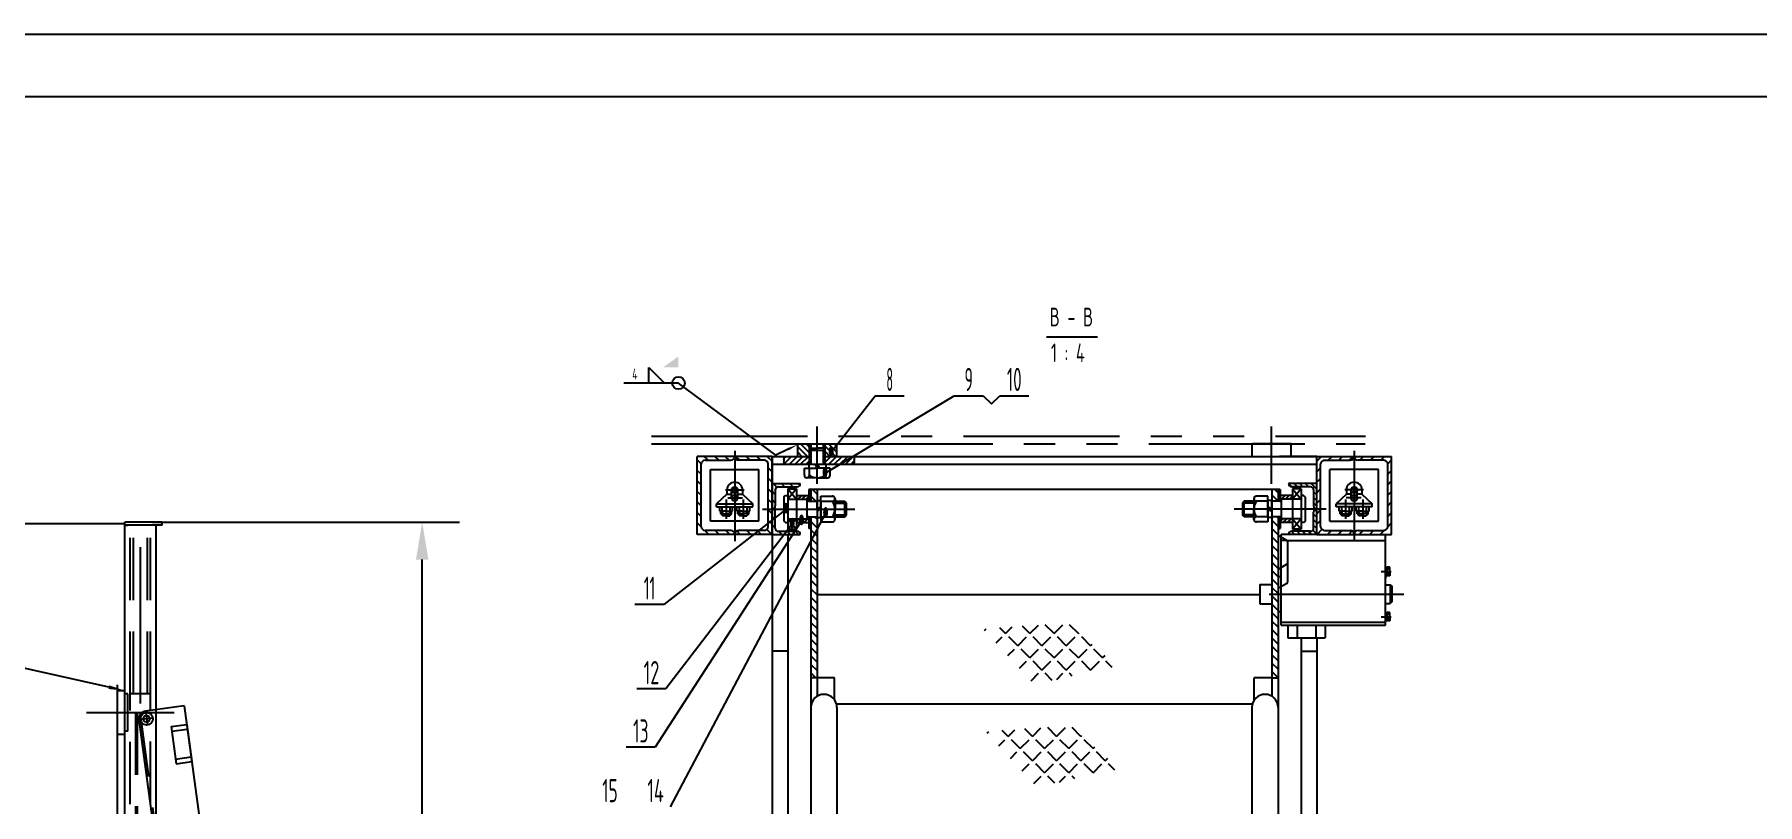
# Model space of a CAD drawing. Extents: x 0 to 16800, y -219 to 11880.
# Drawn here: x 5756 to 11278, y 9413 to 11880 of the extents above; entities that cross this region are included whole.
import ezdxf
from ezdxf.enums import TextEntityAlignment as Align

# ---------------------------------------------------------------- set-up
doc = ezdxf.new("R2010")
doc.units = 0
doc.header["$LTSCALE"] = 400
doc.header["$MEASUREMENT"] = 0
for name, pattern in [('F', [0.75, 0.5, -0.25]), ('G', [2, 1.25, -0.25, 0.25, -0.25]), ('K', [2.5, 1.25, -0.25, 0.25, -0.25, 0.25, -0.25])]:
    doc.linetypes.add(name, pattern=pattern)
doc.layers.get('DEFPOINTS').update_dxf_attribs({"linetype": 'CONTINUOUS'})
for name, color, linetype in [('01', 7, 'CONTINUOUS'), ('02', 1, 'CONTINUOUS'), ('02C', 3, 'CONTINUOUS'), ('04', 2, 'F'), ('05', 4, 'G'), ('07', 6, 'K'), ('08', 1, 'CONTINUOUS'), ('11', 3, 'CONTINUOUS'), ('13', 3, 'CONTINUOUS')]:
    doc.layers.add(name, color=color, linetype=linetype)
doc.styles.get("Standard").update_dxf_attribs({"font": 'isocp.shx', "width": 0.707, "bigfont": 'intecad.shx'})
doc.dimstyles.new('INTE', dxfattribs={"dimscale": 40, "dimtxt": 3.5, "dimasz": 3, "dimexe": 3, "dimexo": 0, "dimgap": 1, "dimtad": 1, "dimdec": 0, "dimdsep": 46, "dimtxsty": 'Standard', "dimcen": 0, "dimclrd": 1, "dimclre": 1, "dimclrt": 3, "dimadec": 0, "dimazin": 0, "dimtfac": 1, "dimtdec": 0, "dimtofl": 0, "dimtmove": 0, "dimatfit": 0, "dimfxl": 0, "dimtzin": 0, "dimarcsym": 0})
pattern_1 = [(135, (-817.125, 3324.606), (-13.470384, -13.470384), [])]
pattern_2 = [(45, (-817.1255, 3324.6057), (-4.490128, 4.490128), [])]
pattern_3 = [(45, (-817.125, 3324.606), (-6.735192, 6.735192), [])]
pattern_4 = [(135, (-817.125, 3324.606), (-8.980256, -8.980256), [])]

# ---------------------------------------------------------------- blocks, each defined once
blk = doc.blocks.new('*U11', base_point=(9020.2, 7241.9))
at = {"layer": '01'}
blk.add_lwpolyline([(8542.2, 7488.7), (8592.2, 7438.7), (8542.2, 7438.7)], close=True, dxfattribs=at)
blk.add_circle((8637.2, 7438.7), 20, dxfattribs=at)
blk.add_solid([(8637.2, 7523.7), (8587.2, 7488.7), (8637.2, 7438.7), (8637.2, 7488.7)], dxfattribs=at)
at = {"layer": '02'}
blk.add_lwpolyline([(8988.7, 7226.6), (8949.7, 7207.6), (8637.2, 7438.7), (8462.2, 7438.7)], dxfattribs=at)
blk.add_lwpolyline([(9020.2, 7241.9, 0, 8, 0), (8988.7, 7226.6, 8, 8, 0)], format="xyseb", dxfattribs=at)
at = {"layer": '13', "width": 0.707}
blk.add_text('4', height=35, dxfattribs=at).set_placement((8489.2, 7450.2))
blk = doc.blocks.new('*U21', base_point=(22662.5, 7466.3))
at = {"layer": '01'}
blk.add_lwpolyline([(21818.5, 7698.3), (21893.5, 7623.3), (21818.5, 7623.3)], close=True, dxfattribs=at)
blk.add_circle((21961, 7623.3), 30, dxfattribs=at)
at = {"layer": '02'}
for points in [[(21645.4, 7676.3), (21698.5, 7623.3), (21645.4, 7570.2)], [(22611.3, 7477.7), (21961, 7623.3), (21698.5, 7623.3)]]:
    blk.add_lwpolyline(points, dxfattribs=at)
blk.add_lwpolyline([(22662.5, 7466.3, 0, 12, 0), (22611.3, 7477.7, 12, 12, 0)], format="xyseb", dxfattribs=at)
at = {"layer": '13', "width": 0.707}
blk.add_text('4', height=52.5, dxfattribs=at).set_placement((21739, 7640.5))
at = {"layer": '13', "width": 1.010989}
blk.add_text('N', height=52.5, dxfattribs=at).set_placement((21586, 7597), (21620.5, 7597), align=Align.FIT)
blk = doc.blocks.new('*D22')
at = {"layer": '08', "color": 1, "lineweight": -2}
for p, q in [((6046, 10312.7), (5497.1, 10312.7)), ((5617.1, 5777.7), (5617.1, 10192.7)), ((6086, 5657.7), (5497.1, 5657.7))]:
    blk.add_line(p, q, dxfattribs=at)
at = {"layer": '08', "color": 1}
for points in [[(5597.1, 10192.7), (5637.1, 10192.7), (5617.1, 10312.7)], [(5597.1, 5777.7), (5637.1, 5777.7), (5617.1, 5657.7)]]:
    blk.add_solid(points, dxfattribs=at)
at = {"layer": 'DEFPOINTS', "color": 0}
for p in [(5617.1, 10312.7), (6046, 10312.7), (6086, 5657.7)]:
    blk.add_point(p, dxfattribs=at)
at = {"layer": '08', "color": 3, "insert": (5507.1, 7985.2), "char_height": 140, "attachment_point": 5, "rotation": 90}
blk.add_mtext('4655', dxfattribs=at)
blk = doc.blocks.new('*D24')
at = {"layer": '08', "color": 1, "lineweight": -2}
for p, q in [((6134.3, 10317.7), (7118.9, 10317.7)), ((6998.9, 7852.7), (6998.9, 10197.7)), ((6134.3, 7732.7), (7118.9, 7732.7))]:
    blk.add_line(p, q, dxfattribs=at)
at = {"layer": '08', "color": 1}
for points in [[(6978.9, 10197.7), (7018.9, 10197.7), (6998.9, 10317.7)], [(6978.9, 7852.7), (7018.9, 7852.7), (6998.9, 7732.7)]]:
    blk.add_solid(points, dxfattribs=at)
at = {"layer": 'DEFPOINTS', "color": 0}
for p in [(6134.3, 10317.7), (6998.9, 10317.7), (6134.3, 7732.7)]:
    blk.add_point(p, dxfattribs=at)
at = {"layer": '08', "color": 3, "insert": (6888.9, 9003.4), "char_height": 140, "attachment_point": 5, "rotation": 90}
blk.add_mtext('2585', dxfattribs=at)
blk = doc.blocks.new('*U42')
at = {"layer": '01'}
blk.add_lwpolyline([(415, 292), (25, 292)], dxfattribs=at)
at = {"layer": '02'}
blk.add_lwpolyline([(420, 297), (0, 297)], dxfattribs=at)

msp = doc.modelspace()

# ---------------------------------------------------------------- hatches: boundary and pattern name
at = {"layer": '02', "linetype": 'Continuous'}
h = msp.add_hatch(dxfattribs=at)
h.set_pattern_fill('ANGLE', color=1, scale=200, angle=45, style=0)
h.set_pattern_definition([(45, (234.557, 2415.74), (-38.89087, 38.89087), [40, -15]), (135, (234.557, 2415.74), (-38.89087, -38.89087), [40, -15])])
h.paths.add_polyline_path([(8796.6, 9975.7), (8960.7, 9798.4), (9227.5, 9856.1), (9068.6, 9994.5)])
h = msp.add_hatch(dxfattribs=at)
h.set_pattern_fill('ANGLE', color=1, scale=200, angle=45, style=0)
h.set_pattern_definition([(45, (242.694, 2086.416), (-38.89087, 38.89087), [40, -15]), (135, (242.694, 2086.416), (-38.89087, -38.89087), [40, -15])])
h.paths.add_polyline_path([(8804.7, 9646.4), (8968.9, 9469.1), (9235.6, 9526.8), (9076.8, 9665.1)])
at = {"layer": '08'}
h = msp.add_hatch(dxfattribs=at)
h.set_pattern_fill('ANSI31', color=256, scale=4, angle=90, style=0)
h.set_pattern_definition(pattern_4)
h.paths.add_polyline_path([(8239.9, 10568.5), (8202.4, 10568.5), (8202.4, 10528.5), (8239.9, 10528.5), (8239.9, 10548.1)])
h.paths.add_polyline_path([(8244.9, 10568.5), (8239.9, 10568.5), (8239.9, 10548.1), (8244.9, 10553.1)])
h.paths.add_polyline_path([(8289.9, 10568.5), (8284.9, 10568.5), (8284.9, 10553.1), (8289.9, 10548.1)])
h.paths.add_polyline_path([(8327.4, 10568.5), (8289.9, 10568.5), (8289.9, 10548.1), (8289.9, 10528.5), (8327.4, 10528.5)])
h = msp.add_hatch(dxfattribs=at)
h.set_pattern_fill('ANSI31', color=256, scale=7.5, angle=90, style=0)
h.set_pattern_definition([(135, (14150.74, 1249.72), (-16.83798, -16.83798), [])])
h.paths.add_polyline_path([(7905.5, 10291, -0.414214), (7893, 10303.5), (7893, 10503.5, -0.414214), (7905.5, 10516), (7988, 10516, 0.414214), (8000.5, 10528.5), (7880.5, 10528.5), (7880.5, 10278.5), (8000.5, 10278.5, 0.414214), (7988, 10291)])
h.paths.add_polyline_path([(8013, 10291, 0.414214), (8000.5, 10278.5), (8120.5, 10278.5), (8120.5, 10528.5), (8000.5, 10528.5, 0.414214), (8013, 10516), (8095.5, 10516, -0.414214), (8108, 10503.5), (8108, 10303.5, -0.414214), (8095.5, 10291)])
h = msp.add_hatch(dxfattribs=at)
h.set_pattern_fill('ANSI31', color=256, scale=4, style=0)
h.set_pattern_definition([(45, (-817.125, 3324.606), (-8.980256, 8.980256), [])])
h.paths.add_polyline_path([(8239.9, 10528.5), (8157.7, 10528.5), (8157.3, 10527.4), (8157.1, 10526.4), (8157, 10525.5), (8157.2, 10524.8), (8157.4, 10524.1), (8157.6, 10523.5), (8157.8, 10523), (8158, 10522.2), (8157.9, 10521.4), (8157.7, 10520.7), (8157.5, 10520.3), (8157.3, 10519.9), (8157.2, 10519.5), (8157.2, 10519.1), (8157.2, 10518.7), (8157.3, 10518.3), (8157.5, 10517.9), (8157.7, 10517.5), (8158, 10516.9), (8158.2, 10516.1), (8158.1, 10515.4), (8157.9, 10514.8), (8157.7, 10514.4), (8157.5, 10514), (8157.3, 10513.6), (8157.2, 10513.2), (8157.2, 10512.8), (8157.2, 10512.4), (8157.3, 10512.1), (8157.5, 10511.7), (8157.7, 10511.2), (8157.9, 10510.6), (8158, 10509.7), (8157.8, 10508.9), (8157.6, 10508.4), (8157.4, 10507.8), (8157.2, 10507.1), (8157, 10506.4), (8157.1, 10505.5), (8157.3, 10504.6), (8157.7, 10503.5), (8239.9, 10503.5)])
h.paths.add_polyline_path([(8383.1, 10514.4), (8383.3, 10514.8), (8383.4, 10515.2), (8383.5, 10515.6), (8383.6, 10516), (8383.5, 10516.4), (8383.4, 10516.7), (8383.3, 10517.1), (8383.1, 10517.5), (8382.8, 10518.2), (8382.6, 10518.9), (8382.6, 10519.6), (8382.9, 10520.3), (8383, 10520.7), (8383.2, 10521.1), (8383.3, 10521.5), (8383.4, 10522), (8383.3, 10522.5), (8383.2, 10523), (8383, 10523.5), (8382.7, 10524.1), (8382.5, 10524.8), (8382.4, 10525.5), (8382.4, 10526.4), (8382.6, 10527.4), (8383.1, 10528.5), (8289.9, 10528.5), (8289.9, 10503.5), (8383.1, 10503.5), (8382.6, 10504.6), (8382.4, 10505.5), (8382.4, 10506.4), (8382.5, 10507.1), (8382.7, 10507.8), (8383, 10508.4), (8383.2, 10508.9), (8383.3, 10509.5), (8383.4, 10509.9), (8383.3, 10510.4), (8383.2, 10510.8), (8383, 10511.2), (8382.9, 10511.7), (8382.6, 10512.3), (8382.6, 10513), (8382.8, 10513.7)])
h = msp.add_hatch(dxfattribs=at)
h.set_pattern_fill('ANSI31', color=256, scale=7.5, angle=90, style=0)
h.set_pattern_definition([(45, (3835.263, 1249.72), (16.83798, -16.83798), [])])
h.paths.add_polyline_path([(9998, 10291, 0.414214), (9985.5, 10278.5), (10105.5, 10278.5), (10105.5, 10528.5), (9985.5, 10528.5, 0.414214), (9998, 10516), (10080.5, 10516, -0.414214), (10093, 10503.5), (10093, 10303.5, -0.414214), (10080.5, 10291)])
h.paths.add_polyline_path([(9890.5, 10291, -0.414214), (9878, 10303.5), (9878, 10503.5, -0.414214), (9890.5, 10516), (9973, 10516, 0.414214), (9985.5, 10528.5), (9865.5, 10528.5), (9865.5, 10278.5), (9985.5, 10278.5, 0.414214), (9973, 10291)])
h = msp.add_hatch(dxfattribs=at)
h.set_pattern_fill('ANSI31', color=256, scale=6, angle=90, style=0)
h.set_pattern_definition(pattern_1)
h.paths.add_polyline_path([(8210.5, 10441), (8120.5, 10441), (8120.5, 10359.7, 0.414214), (8130.5, 10369.7), (8130.5, 10421, -0.414214), (8140.5, 10431), (8200.5, 10431, 0.414214)])
h.paths.add_polyline_path([(8130.5, 10349.7, 0.414214), (8120.5, 10359.7), (8120.5, 10278.5), (8210.5, 10278.5, 0.414214), (8200.5, 10288.5), (8140.5, 10288.5, -0.414214), (8130.5, 10298.5)])
h = msp.add_hatch(dxfattribs=at)
h.set_pattern_fill('ANSI31', color=256, scale=4, angle=90, style=0)
h.set_pattern_definition(pattern_4)
h.paths.add_polyline_path([(9865.5, 10441), (9775.5, 10441, 0.414214), (9785.5, 10431), (9845.5, 10431, -0.414214), (9855.5, 10421), (9855.5, 10369.7, 0.414214), (9865.5, 10359.7)])
h.paths.add_polyline_path([(9865.5, 10359.7, 0.414214), (9855.5, 10349.7), (9855.5, 10298.5, -0.414214), (9845.5, 10288.5), (9785.5, 10288.5, 0.414214), (9775.5, 10278.5), (9865.5, 10278.5)])
h = msp.add_hatch(dxfattribs=at)
h.set_pattern_fill('ANSI31', color=256, scale=2, style=0)
h.set_pattern_definition(pattern_2)
h.paths.add_polyline_path([(8000.5, 10430.7, 0.414214), (7990.5, 10420.7), (8000.5, 10420.7)])
h.paths.add_polyline_path([(8000.5, 10420.7), (8010.5, 10420.7, 0.414214), (8000.5, 10430.7)])
h.paths.add_polyline_path([(8000.5, 10410.7, 0.414214), (8010.5, 10420.7), (8000.5, 10420.7)])
h.paths.add_polyline_path([(8000.5, 10420.7), (7990.5, 10420.7, 0.414214), (8000.5, 10410.7)])
h = msp.add_hatch(dxfattribs=at)
h.set_pattern_fill('ANSI31', color=256, scale=2, style=0)
h.set_pattern_definition(pattern_2)
h.paths.add_polyline_path([(8000.5, 10405.2, 0.414214), (7990.5, 10395.2), (8000.5, 10395.2)])
h.paths.add_polyline_path([(8000.5, 10405.2), (8000.5, 10395.2), (8010.5, 10395.2, 0.414214)])
h.paths.add_polyline_path([(8010.5, 10395.2), (8000.5, 10395.2), (8000.5, 10385.2, 0.414214)])
h.paths.add_polyline_path([(8000.5, 10395.2), (7990.5, 10395.2, 0.414214), (8000.5, 10385.2)])
h = msp.add_hatch(dxfattribs=at)
h.set_pattern_fill('ANSI31', color=256, scale=3, style=0)
h.set_pattern_definition(pattern_3)
h.paths.add_polyline_path([(8238, 10391), (8238, 10403.5), (8198, 10403.5), (8198, 10391)])
h.paths.add_polyline_path([(8238, 10316), (8238, 10328.5), (8198, 10328.5), (8198, 10316)])
h = msp.add_hatch(dxfattribs=at)
h.set_pattern_fill('ANSI31', color=256, scale=6, angle=90, style=0)
h.set_pattern_definition(pattern_1)
h.paths.add_polyline_path([(8264.3, 10422.2), (8244.3, 10422.2), (8244.3, 10384.7), (8264.3, 10384.7), (8264.3, 10386.7)])
h = msp.add_hatch(dxfattribs=at)
h.set_pattern_fill('ANSI31', color=256, scale=6, angle=90, style=0)
h.set_pattern_definition(pattern_1)
h.paths.add_polyline_path([(9721.8, 10384.7), (9741.8, 10384.7), (9741.8, 10422.2), (9721.8, 10422.2)])
h.paths.add_polyline_path([(9741.8, 10334.7), (9721.8, 10334.7), (9721.8, 10332.7), (9721.8, 10087.2), (9741.8, 10087.2)])
h = msp.add_hatch(dxfattribs=at)
h.set_pattern_fill('ANSI31', color=256, scale=3, style=0)
h.set_pattern_definition(pattern_3)
h.paths.add_polyline_path([(9748, 10403.5), (9748, 10391), (9788, 10391), (9788, 10403.5)])
h.paths.add_polyline_path([(9788, 10316), (9788, 10328.5), (9748, 10328.5), (9748, 10316)])
h = msp.add_hatch(dxfattribs=at)
h.set_pattern_fill('ANSI31', color=256, scale=2, style=0)
h.set_pattern_definition(pattern_2)
h.paths.add_polyline_path([(9985.5, 10430.7, 0.414214), (9975.5, 10420.7), (9985.5, 10420.7)])
h.paths.add_polyline_path([(9985.5, 10430.7), (9985.5, 10420.7), (9995.5, 10420.7, 0.414214)])
h.paths.add_polyline_path([(9995.5, 10420.7), (9985.5, 10420.7), (9985.5, 10410.7, 0.414214)])
h.paths.add_polyline_path([(9985.5, 10420.7), (9975.5, 10420.7, 0.414214), (9985.5, 10410.7)])
h.paths.add_polyline_path([(9985.5, 10405.2, 0.414214), (9975.5, 10395.2), (9985.5, 10395.2)])
h.paths.add_polyline_path([(9985.5, 10405.2), (9985.5, 10395.2), (9995.5, 10395.2, 0.414214)])
h.paths.add_polyline_path([(9995.5, 10395.2), (9985.5, 10395.2), (9985.5, 10385.2, 0.414214)])
h.paths.add_polyline_path([(9985.5, 10395.2), (9975.5, 10395.2, 0.414214), (9985.5, 10385.2)])
h = msp.add_hatch(dxfattribs=at)
h.set_pattern_fill('ANSI31', color=256, scale=6, angle=90, style=0)
h.set_pattern_definition(pattern_1)
h.paths.add_polyline_path([(8244.3, 9818.7), (8264.3, 9818.7), (8264.3, 10334.7), (8244.3, 10334.7)])
h = msp.add_hatch(dxfattribs=at)
h.set_pattern_fill('ANSI31', color=256, scale=6, angle=90, style=0)
h.set_pattern_definition(pattern_1)
h.paths.add_polyline_path([(9741.8, 10087.2), (9721.8, 10087.2), (9721.8, 9818.7), (9741.8, 9818.7)])

# ---------------------------------------------------------------- linework, layer by layer
at = {"layer": '01'}
for p, q in [((8999.2, 10911.7), (9162.9, 10911.7)), ((8202.4, 10568.5), (8327.4, 10568.5)), ((8202.4, 10528.5), (8202.4, 10568.5)), ((8246.1, 10554.4), (8239.9, 10548.1)), ((8239.9, 10548.1), (8289.9, 10548.1)), ((8239.9, 10503.5), (8239.9, 10548.1)), ((8244.9, 10553.1), (8244.9, 10568.5)), ((8246.1, 10554.4), (8264.9, 10554.4)), ((8283.6, 10554.4), (8264.9, 10554.4)), ((8283.6, 10554.4), (8289.9, 10548.1)), ((8284.9, 10553.1), (8284.9, 10568.5)), ((8289.9, 10503.5), (8289.9, 10548.1)), ((8327.4, 10528.5), (8327.4, 10568.5)), ((9783.6, 10568.5), (9658.6, 10568.5)), ((9658.6, 10528.5), (9658.6, 10568.5)), ((9783.6, 10528.5), (9783.6, 10568.5)), ((8120.5, 10528.5), (7880.5, 10528.5)), ((7880.5, 10278.5), (7880.5, 10528.5)), ((7893, 10303.5), (7893, 10503.5)), ((7905.5, 10516), (7988, 10516)), ((8000.5, 10528.5), (8000.5, 10528.5)), ((8000.5, 10528.5), (8000.5, 10528.5)), ((8095.5, 10516), (8013, 10516)), ((8108, 10303.5), (8108, 10503.5)), ((8120.5, 10278.5), (8120.5, 10528.5)), ((8120.5, 10528.5), (8239.9, 10528.5)), ((8120.5, 10527), (8120.5, 7428.1)), ((8120.5, 10503.5), (9865.5, 10503.5)), ((8237.9, 10503.5), (8237.9, 10491)), ((8264.9, 10491), (8257.7, 10503.5)), ((8264.9, 10503.5), (8272.1, 10491)), ((8289.9, 10528.5), (9865.5, 10528.5)), ((8291.9, 10503.5), (8291.9, 10491)), ((9865.5, 10528.5), (9746.1, 10528.5)), ((9865.5, 10278.5), (9865.5, 10528.5)), ((9865.5, 10528.5), (10105.5, 10528.5)), ((9878, 10303.5), (9878, 10503.5)), ((9890.5, 10516), (9973, 10516)), ((9985.5, 10528.5), (9985.5, 10528.5)), ((9985.5, 10528.5), (9985.5, 10528.5)), ((10080.5, 10516), (9998, 10516)), ((10093, 10303.5), (10093, 10503.5)), ((10105.5, 10278.5), (10105.5, 10528.5)), ((7923, 10321), (7923, 10486)), ((7923, 10486), (8078, 10486)), ((8078, 10321), (8078, 10486)), ((8120.5, 10441), (8210.5, 10441)), ((8210.5, 10441), (8210.5, 10441)), ((8210.5, 10441), (8210.5, 10441)), ((8223.7, 10467.7), (8223.7, 10491)), ((8223.7, 10491), (8264.9, 10491)), ((8264.9, 10459.7), (8231.8, 10459.7)), ((8239.9, 10467.7), (8239.9, 10491)), ((8306.1, 10491), (8264.9, 10491)), ((8264.9, 10459.7), (8298, 10459.7)), ((8289.9, 10467.7), (8289.9, 10491)), ((8306.1, 10467.7), (8306.1, 10491)), ((9775.5, 10441), (9775.5, 10441)), ((9775.5, 10441), (9775.5, 10441)), ((9865.5, 10441), (9775.5, 10441)), ((10063, 10486), (9908, 10486)), ((9908, 10321), (9908, 10486)), ((10063, 10321), (10063, 10486)), ((7975.5, 10407.5), (7942.4, 10376.3)), ((7975.5, 10420.7), (7975.5, 10407.5)), ((7975.5, 10407.5), (7990.5, 10407.5)), ((7990.5, 10396.3), (7990.5, 10420.7)), ((8010.5, 10396.3), (8010.5, 10420.7)), ((8010.5, 10407.5), (8025.5, 10407.5)), ((8025.5, 10420.7), (8025.5, 10407.5)), ((8025.5, 10407.5), (8058.6, 10376.3)), ((8130.5, 10421), (8130.5, 10369.7)), ((8140.5, 10431), (8200.5, 10431)), ((8158, 10398.5), (8163, 10403.5)), ((8158, 10398.5), (8158, 10321)), ((8163, 10403.5), (8170.5, 10403.5)), ((8170.5, 10424.7), (8198, 10424.7)), ((8170.5, 10424.7), (8170.5, 10326)), ((8170.5, 10391), (8238, 10391)), ((8198, 10424.7), (8198, 10294.7)), ((8198, 10403.5), (8238, 10403.5)), ((8233, 10391), (8233, 10391)), ((8233, 10328.5), (8233, 10391)), ((9748, 10422.2), (8238, 10422.2)), ((8238, 10422.2), (8238, 10384.8)), ((8239.3, 10384.7), (8264.3, 10384.7)), ((8239.3, 10384.7), (8239.3, 10384.7)), ((8244.3, 10422.2), (8244.3, 10384.7)), ((8244.3, 10422.2), (8244.3, 10384.7)), ((8264.3, 10422.2), (8264.3, 9759.7)), ((8264.3, 10386.7), (8276.8, 10386.7)), ((8264.3, 10359.7), (8264.3, 10386.7)), ((8276.8, 10400.9), (8314.7, 10400.9)), ((8276.8, 10359.7), (8276.8, 10400.9)), ((8276.8, 10386.7), (8276.8, 10359.7)), ((8276.8, 10384.7), (8314.7, 10384.7)), ((8321.8, 10392.8), (8321.8, 10359.7)), ((8321.8, 10384.7), (8353, 10384.7)), ((8353, 10384.7), (8358, 10379.7)), ((8353, 10334.7), (8353, 10384.7)), ((9633, 10384.7), (9628, 10379.7)), ((9664.3, 10384.7), (9633, 10384.7)), ((9633, 10334.7), (9633, 10384.7)), ((9664.3, 10392.8), (9664.3, 10359.7)), ((9709.3, 10400.9), (9671.3, 10400.9)), ((9709.3, 10384.7), (9671.3, 10384.7)), ((9709.3, 10359.7), (9709.3, 10400.9)), ((9721.8, 10386.7), (9709.3, 10386.7)), ((9709.3, 10386.7), (9709.3, 10359.7)), ((9721.8, 10422.2), (9721.8, 9759.7)), ((9721.8, 10359.7), (9721.8, 10386.7)), ((9746.8, 10384.7), (9721.8, 10384.7)), ((9741.8, 10422.2), (9741.8, 10384.7)), ((9741.8, 10422.2), (9741.8, 10384.7)), ((9741.8, 10422.2), (9741.8, 10384.7)), ((9746.8, 10384.7), (9746.8, 10384.7)), ((9748, 10422.2), (9748, 10384.8)), ((9788, 10403.5), (9748, 10403.5)), ((9815.5, 10391), (9748, 10391)), ((9753, 10391), (9753, 10391)), ((9753, 10328.5), (9753, 10391)), ((9845.5, 10431), (9785.5, 10431)), ((9788, 10424.7), (9788, 10294.7)), ((9815.5, 10424.7), (9788, 10424.7)), ((9815.5, 10424.7), (9815.5, 10326)), ((9823, 10403.5), (9815.5, 10403.5)), ((9828, 10398.5), (9823, 10403.5)), ((9828, 10398.5), (9828, 10321)), ((9855.5, 10421), (9855.5, 10369.7)), ((9960.5, 10407.5), (9927.4, 10376.3)), ((9960.5, 10420.7), (9960.5, 10407.5)), ((9975.5, 10407.5), (9960.5, 10407.5)), ((9975.5, 10396.3), (9975.5, 10420.7)), ((9995.5, 10396.3), (9995.5, 10420.7)), ((10010.5, 10407.5), (9995.5, 10407.5)), ((10010.5, 10420.7), (10010.5, 10407.5)), ((10010.5, 10407.5), (10043.6, 10376.3)), ((7942.4, 10376.3), (8058.6, 10376.3)), ((7942.4, 10366.3), (7942.4, 10376.3)), ((7942.4, 10366.3), (8058.6, 10366.3)), ((7952.4, 10352.9), (7952.4, 10366.3)), ((7973, 10352.9), (7952.4, 10352.9)), ((7955.5, 10344.1), (7955.5, 10352.9)), ((7955.5, 10344.1), (7961.8, 10337.9)), ((7955.5, 10344.1), (7990.5, 10344.1)), ((7960.5, 10352.9), (7960.5, 10366.3)), ((7973, 10337.9), (7961.8, 10337.9)), ((7973, 10352.9), (7993.6, 10352.9)), ((7973, 10337.9), (7984.3, 10337.9)), ((7990.5, 10344.1), (7984.3, 10337.9)), ((7985.5, 10352.9), (7985.5, 10366.3)), ((7990.5, 10344.1), (7990.5, 10352.9)), ((7993.6, 10352.9), (7993.6, 10366.3)), ((8007.4, 10352.9), (8007.4, 10366.3)), ((8028, 10352.9), (8007.4, 10352.9)), ((8010.5, 10344.1), (8010.5, 10352.9)), ((8045.5, 10344.1), (8010.5, 10344.1)), ((8010.5, 10344.1), (8016.8, 10337.9)), ((8015.5, 10352.9), (8015.5, 10366.3)), ((8028, 10337.9), (8016.8, 10337.9)), ((8028, 10352.9), (8048.6, 10352.9)), ((8028, 10337.9), (8039.3, 10337.9)), ((8045.5, 10344.1), (8039.3, 10337.9)), ((8040.5, 10352.9), (8040.5, 10366.3)), ((8045.5, 10344.1), (8045.5, 10352.9)), ((8048.6, 10352.9), (8048.6, 10366.3)), ((8058.6, 10366.3), (8058.6, 10376.3)), ((8120.5, 10378.5), (8120.5, 10378.5)), ((8120.5, 10368.5), (8120.5, 10368.5)), ((8120.5, 10359.7), (8120.5, 10359.7)), ((8120.5, 10359.7), (8120.5, 10359.7)), ((8130.5, 10298.5), (8130.5, 10349.7)), ((8170.5, 10328.5), (8238, 10328.5)), ((8170.5, 10326), (8170.5, 10294.7)), ((8233, 10328.5), (8233, 10328.5)), ((8238, 10334.6), (8238, 10297.2)), ((8239.3, 10334.7), (8264.3, 10334.7)), ((8239.3, 10334.7), (8239.3, 10334.7)), ((8244.3, 10334.7), (8244.3, 7817.4)), ((8264.3, 10359.7), (8276.8, 10366.9)), ((8276.8, 10359.7), (8264.3, 10352.5)), ((8264.3, 10359.7), (8264.3, 10332.7)), ((8264.3, 10332.7), (8276.8, 10332.7)), ((8276.8, 10359.7), (8276.8, 10318.5)), ((8276.8, 10332.7), (8276.8, 10359.7)), ((8276.8, 10334.7), (8314.7, 10334.7)), ((8321.8, 10326.6), (8321.8, 10359.7)), ((8321.8, 10334.7), (8353, 10334.7)), ((8353, 10334.7), (8358, 10339.7)), ((8358, 10379.7), (8358, 10339.7)), ((9628, 10379.7), (9628, 10339.7)), ((9633, 10334.7), (9628, 10339.7)), ((9664.3, 10334.7), (9633, 10334.7)), ((9664.3, 10326.6), (9664.3, 10359.7)), ((9709.3, 10334.7), (9671.3, 10334.7)), ((9721.8, 10359.7), (9709.3, 10366.9)), ((9709.3, 10359.7), (9709.3, 10318.5)), ((9709.3, 10332.7), (9709.3, 10359.7)), ((9709.3, 10359.7), (9721.8, 10352.5)), ((9721.8, 10332.7), (9709.3, 10332.7)), ((9721.8, 10359.7), (9721.8, 10332.7)), ((9746.8, 10334.7), (9721.8, 10334.7)), ((9741.8, 10334.7), (9741.8, 6834.4)), ((9746.8, 10334.7), (9746.8, 10334.7)), ((9748, 10334.6), (9748, 10297.2)), ((9815.5, 10328.5), (9748, 10328.5)), ((9753, 10328.5), (9753, 10328.5)), ((9815.5, 10326), (9815.5, 10294.7)), ((9855.5, 10298.5), (9855.5, 10349.7)), ((9865.5, 10378.5), (9865.5, 10378.5)), ((9865.5, 10368.5), (9865.5, 10368.5)), ((9865.5, 10359.7), (9865.5, 10359.7)), ((9865.5, 10359.7), (9865.5, 10359.7)), ((10043.6, 10376.3), (9927.4, 10376.3)), ((9927.4, 10366.3), (9927.4, 10376.3)), ((10043.6, 10366.3), (9927.4, 10366.3)), ((9937.4, 10352.9), (9937.4, 10366.3)), ((9958, 10352.9), (9937.4, 10352.9)), ((9940.5, 10344.1), (9940.5, 10352.9)), ((9940.5, 10344.1), (9946.8, 10337.9)), ((9940.5, 10344.1), (9975.5, 10344.1)), ((9945.5, 10352.9), (9945.5, 10366.3)), ((9958, 10337.9), (9946.8, 10337.9)), ((9958, 10352.9), (9978.6, 10352.9)), ((9958, 10337.9), (9969.3, 10337.9)), ((9975.5, 10344.1), (9969.3, 10337.9)), ((9970.5, 10352.9), (9970.5, 10366.3)), ((9975.5, 10344.1), (9975.5, 10352.9)), ((9978.6, 10352.9), (9978.6, 10366.3)), ((9992.4, 10352.9), (9992.4, 10366.3)), ((10013, 10352.9), (9992.4, 10352.9)), ((9995.5, 10344.1), (9995.5, 10352.9)), ((10030.5, 10344.1), (9995.5, 10344.1)), ((9995.5, 10344.1), (10001.8, 10337.9)), ((10000.5, 10352.9), (10000.5, 10366.3)), ((10013, 10337.9), (10001.8, 10337.9)), ((10013, 10352.9), (10033.6, 10352.9)), ((10013, 10337.9), (10024.3, 10337.9)), ((10030.5, 10344.1), (10024.3, 10337.9)), ((10025.5, 10352.9), (10025.5, 10366.3)), ((10030.5, 10344.1), (10030.5, 10352.9)), ((10033.6, 10352.9), (10033.6, 10366.3)), ((10043.6, 10366.3), (10043.6, 10376.3)), ((6166, 10317.7), (6046, 10317.7)), ((6046, 10307.7), (6046, 10317.7)), ((6046, 5787.7), (6046, 10307.7)), ((6166, 10307.7), (6046, 10307.7)), ((6046, 10307.7), (6056, 10307.7)), ((6146, 5797.7), (6146, 10307.7)), ((6166, 10307.7), (6166, 10317.7)), ((8120.5, 10278.5), (7880.5, 10278.5)), ((7988, 10291), (7905.5, 10291)), ((8078, 10321), (7923, 10321)), ((8095.5, 10291), (8013, 10291)), ((8120.5, 10278.5), (8210.5, 10278.5)), ((8140.5, 10288.5), (8200.5, 10288.5)), ((8158, 10321), (8163, 10316)), ((8163, 10316), (8170.5, 10316)), ((8170.5, 10294.7), (8198, 10294.7)), ((8170.5, 10278.5), (8170.5, 7688.1)), ((8198, 10316), (8238, 10316)), ((8210.5, 10278.5), (8210.5, 10278.5)), ((8244.3, 10297.2), (8238, 10297.2)), ((8276.8, 10318.5), (8314.7, 10318.5)), ((9709.3, 10318.5), (9671.3, 10318.5)), ((9741.8, 10297.2), (9748, 10297.2)), ((9769.3, 10258.9), (9741.8, 10275.4)), ((9788, 10316), (9748, 10316)), ((9865.5, 10278.5), (9751.6, 10278.5)), ((9751.6, 10269.5), (9751.6, 10278.5)), ((9775.5, 10278.5), (9775.5, 10278.5)), ((9845.5, 10288.5), (9785.5, 10288.5)), ((9815.5, 10294.7), (9788, 10294.7)), ((9823, 10316), (9815.5, 10316)), ((9828, 10321), (9823, 10316)), ((9865.5, 10278.5), (10105.5, 10278.5)), ((9890.5, 10291), (9973, 10291)), ((9908, 10321), (10063, 10321)), ((9998, 10291), (10080.5, 10291)), ((10086, 9987.2), (10086, 10278.5)), ((9770, 10258.5), (10086, 10258.5)), ((9773.2, 10128.2), (9773.2, 10252.1)), ((10086, 10221), (10086, 10258.5)), ((9769.3, 10182.7), (9741.8, 10166.1)), ((10086, 10172), (10090, 10172)), ((10086, 10159.7), (10090, 10162)), ((10090, 10173.3), (10090, 10159.7)), ((10100, 10173.3), (10090, 10173.3)), ((10100, 10167.2), (10090, 10167.2)), ((10100, 10159.7), (10100, 10173.3)), ((9683.5, 10117.8), (9683.5, 10056.5)), ((9683.5, 10117.8), (9721.8, 10117.8)), ((9769.3, 10121.5), (9741.8, 10104.9)), ((9751.6, 9987.2), (9751.6, 10110.8)), ((10090, 10159.7), (10086, 10157.3)), ((10086, 10159.7), (10086, 10137)), ((10086, 10147.3), (10090, 10147.3)), ((10086, 10117.2), (10101.1, 10117.2)), ((10090, 10146), (10090, 10159.7)), ((10100, 10152.2), (10090, 10152.2)), ((10100, 10146), (10090, 10146)), ((10100, 10159.7), (10100, 10146)), ((10101.1, 10117.2), (10106.1, 10112.2)), ((10101.1, 10117.2), (10101.1, 10057.2)), ((10106.1, 10112.2), (10106.1, 10062.2)), ((9683.5, 10084.7), (8264.3, 10084.7)), ((9683.5, 10056.5), (9721.6, 10056.5)), ((10086, 10057.2), (10101.1, 10057.2)), ((10106.1, 10062.2), (10101.1, 10057.2)), ((9741.6, 10030.9), (9751.6, 10030.9)), ((9751.6, 9997.2), (9761.6, 9997.2)), ((9761.6, 9997.2), (10086, 9997.2)), ((10086, 10027), (10090, 10027)), ((10090, 10014.7), (10086, 10017)), ((10086, 10014.7), (10090, 10012.3)), ((10086, 10002.3), (10090, 10002.3)), ((10100, 10028.3), (10090, 10028.3)), ((10090, 10028.3), (10090, 10014.7)), ((10100, 10022.2), (10090, 10022.2)), ((10090, 10001), (10090, 10014.7)), ((10100, 10007.2), (10090, 10007.2)), ((10100, 10001), (10090, 10001)), ((10100, 10014.7), (10100, 10028.3)), ((10100, 10014.7), (10100, 10001)), ((9751.6, 9987.2), (10086, 9987.2)), ((9772.8, 9987.2), (9772.8, 9947.2)), ((9772.8, 9947.2), (9892.8, 9947.2)), ((9802.8, 9987.2), (9802.8, 9947.2)), ((9815.5, 9947.2), (9815.5, 7428.1)), ((9862.8, 9987.2), (9862.8, 9947.2)), ((9865.5, 9947.2), (9865.5, 7428.1)), ((9892.8, 9987.2), (9892.8, 9947.2)), ((8170.5, 9904.5), (8120.5, 9904.5)), ((9815.5, 9904.5), (9865.5, 9904.5)), ((6046, 9777.7), (6021, 9777.7)), ((6021, 9777.7), (6021, 9637.7)), ((8264.3, 9818.7), (8244.3, 9818.7)), ((9721.8, 9818.7), (9741.8, 9818.7)), ((6236.2, 9729), (6112.3, 9712.3)), ((6236.2, 9729), (6787, 5644.6)), ((9659.4, 9734.6), (8326.6, 9734.6)), ((8328, 9724), (8328, 7822.5)), ((9658, 9724), (9658, 7151.6)), ((6090.9, 9684.2), (6176.7, 9047.6)), ((6046, 9637.7), (6021, 9637.7))]:
    msp.add_line(p, q, dxfattribs=at)
at = {"layer": '01', "color": 7, "linetype": 'Continuous'}
for p, q in [((6194.7, 9662.8), (6244.2, 9669.5)), ((6244.2, 9669.5), (6260.3, 9550.6)), ((6194.7, 9662.8), (6210.7, 9543.9)), ((6196.7, 9648), (6246.2, 9654.6)), ((6208.7, 9558.8), (6258.3, 9565.5)), ((6210.7, 9543.9), (6260.3, 9550.6))]:
    msp.add_line(p, q, dxfattribs=at)
at = {"layer": '01'}
for centre, radius in [((8000.5, 10420.7), 10), ((8000.5, 10395.2), 10), ((9985.5, 10420.7), 10), ((9985.5, 10395.2), 10), ((6115.7, 9687.5), 10.5)]:
    msp.add_circle(centre, radius, dxfattribs=at)
at = {"layer": '01', "color": 7, "linetype": 'Continuous'}
msp.add_circle((6115.7, 9687.5), 20, dxfattribs=at)
at = {"layer": '01'}
for centre, radius, start, end in [((7905.5, 10503.5), 12.5, 90, 180), ((7988, 10528.5), 12.5, 270, 0), ((8013, 10528.5), 12.5, 180, 270), ((8095.5, 10503.5), 12.5, 0, 90), ((9890.5, 10503.5), 12.5, 90, 180), ((9973, 10528.5), 12.5, 270, 0), ((9998, 10528.5), 12.5, 180, 270), ((10080.5, 10503.5), 12.5, 0, 90), ((8000.5, 10420.7), 25, 0, 180), ((8200.5, 10441), 10, 270, 0), ((8231.8, 10467.8), 8.09, 180.5826, 359.4174), ((8264.9, 10502.7), 43, 234.4613, 305.5387), ((8298, 10467.8), 8.09, 180.5826, 359.4174), ((9785.5, 10441), 10, 180, 270), ((9985.5, 10420.7), 25, 0, 180), ((8140.5, 10421), 10, 90, 180), ((8239.3, 10391), 6.25, 180, 270), ((8313.6, 10392.8), 8.17, 262.4158, 97.5842), ((8283.3, 10359.7), 38.4, 319.4199, 40.5801), ((9672.4, 10392.8), 8.17, 82.4158, 277.5842), ((9702.7, 10359.7), 38.4, 139.4199, 220.5801), ((9746.8, 10391), 6.25, 270, 0), ((9845.5, 10421), 10, 0, 90), ((8120.5, 10369.7), 10, 270, 0), ((8120.5, 10349.7), 10, 0, 90), ((8239.3, 10328.5), 6.25, 90, 180), ((8313.6, 10326.6), 8.17, 262.4158, 97.5842), ((9672.4, 10326.6), 8.17, 82.4158, 277.5842), ((9746.8, 10328.5), 6.25, 0, 90), ((9865.5, 10369.7), 10, 180, 270), ((9865.5, 10349.7), 10, 90, 180), ((7905.5, 10303.5), 12.5, 180, 270), ((7988, 10278.5), 12.5, 0, 90), ((8013, 10278.5), 12.5, 90, 180), ((8095.5, 10303.5), 12.5, 270, 0), ((8140.5, 10298.5), 10, 180, 270), ((8200.5, 10278.5), 10, 0, 90), ((9785.5, 10278.5), 10, 90, 180), ((9845.5, 10298.5), 10, 270, 0), ((9890.5, 10303.5), 12.5, 180, 270), ((9973, 10278.5), 12.5, 0, 90), ((9998, 10278.5), 12.5, 90, 180), ((10080.5, 10303.5), 12.5, 270, 0), ((9765.3, 10252.1), 7.87, 0, 59.0362), ((9765.3, 10189.4), 7.87, 300.9638, 0), ((9765.3, 10128.2), 7.87, 300.9638, 0), ((8286.1, 9724), 41.9, 0, 180), ((9699.9, 9724), 41.9, 0, 180), ((6115.7, 9687.5), 25, 97.6801, 187.6801)]:
    msp.add_arc(centre, radius, start, end, dxfattribs=at)
at = {"layer": '02'}
for p, q in [((8289.9, 10474.9), (8703.8, 10722.8)), ((8309.5, 10542.1), (8450.6, 10722.8)), ((8450.6, 10722.8), (8543.6, 10722.8)), ((8703.8, 10722.8), (8796.8, 10722.8)), ((8796.8, 10722.8), (8823.3, 10696.3)), ((8823.3, 10696.3), (8849.8, 10722.8)), ((8849.8, 10722.8), (8942.8, 10722.8)), ((8239.9, 10548.1), (8239.9, 10568.5)), ((8244.9, 10503.5), (8244.9, 10548.1)), ((8284.9, 10503.5), (8284.9, 10548.1)), ((8289.9, 10548.1), (8289.9, 10568.5)), ((8164.9, 10359.7), (7773.7, 10054.2)), ((8291.7, 10346.2), (7793.3, 9405.5)), ((8321.8, 10378.5), (8353, 10378.5)), ((8321.8, 10341), (8353, 10341)), ((9664.3, 10378.5), (9633, 10378.5)), ((9664.3, 10341), (9633, 10341)), ((8214.5, 10322.2), (7745.9, 9596.6)), ((8184.3, 10311.6), (7780.1, 9783.5)), ((7773.7, 10054.2), (7680.7, 10054.2)), ((7780.1, 9783.5), (7687.1, 9783.5)), ((7745.9, 9596.6), (7652.9, 9596.6))]:
    msp.add_line(p, q, dxfattribs=at)
at = {"layer": '02C'}
for points in [[(8157.7, 10528.5), (8157.3, 10527.4), (8157.1, 10526.4), (8157, 10525.5), (8157.2, 10524.8), (8157.4, 10524.1), (8157.6, 10523.5), (8157.8, 10523), (8157.9, 10522.5), (8158, 10522), (8157.9, 10521.5), (8157.8, 10521.1), (8157.7, 10520.7), (8157.5, 10520.3), (8157.3, 10519.9), (8157.2, 10519.5), (8157.2, 10519.1), (8157.2, 10518.7), (8157.3, 10518.3), (8157.5, 10517.9), (8157.7, 10517.5), (8157.9, 10517.1), (8158, 10516.7), (8158.1, 10516.4), (8158.2, 10516), (8158.1, 10515.6), (8158, 10515.2), (8157.9, 10514.8), (8157.7, 10514.4), (8157.5, 10514), (8157.3, 10513.6), (8157.2, 10513.2), (8157.2, 10512.8), (8157.2, 10512.4), (8157.3, 10512.1), (8157.5, 10511.7), (8157.7, 10511.2), (8157.8, 10510.8), (8157.9, 10510.4), (8158, 10509.9), (8157.9, 10509.5), (8157.8, 10508.9), (8157.6, 10508.4), (8157.4, 10507.8), (8157.2, 10507.1), (8157, 10506.4), (8157.1, 10505.5), (8157.3, 10504.6), (8157.7, 10503.5)], [(8383.1, 10528.5), (8382.6, 10527.4), (8382.4, 10526.4), (8382.4, 10525.5), (8382.5, 10524.8), (8382.7, 10524.1), (8383, 10523.5), (8383.2, 10523), (8383.3, 10522.5), (8383.4, 10522), (8383.3, 10521.5), (8383.2, 10521.1), (8383, 10520.7), (8382.9, 10520.3), (8382.7, 10519.9), (8382.6, 10519.5), (8382.6, 10519.1), (8382.6, 10518.7), (8382.7, 10518.3), (8382.9, 10517.9), (8383.1, 10517.5), (8383.3, 10517.1), (8383.4, 10516.7), (8383.5, 10516.4), (8383.6, 10516), (8383.5, 10515.6), (8383.4, 10515.2), (8383.3, 10514.8), (8383.1, 10514.4), (8382.9, 10514), (8382.7, 10513.6), (8382.6, 10513.2), (8382.6, 10512.8), (8382.6, 10512.4), (8382.7, 10512.1), (8382.9, 10511.7), (8383, 10511.2), (8383.2, 10510.8), (8383.3, 10510.4), (8383.4, 10509.9), (8383.3, 10509.5), (8383.2, 10508.9), (8383, 10508.4), (8382.7, 10507.8), (8382.5, 10507.1), (8382.4, 10506.4), (8382.4, 10505.5), (8382.6, 10504.6), (8383.1, 10503.5)]]:
    msp.add_lwpolyline(points, dxfattribs=at)
at = {"layer": '04', "color": 2, "linetype": 'F'}
for p, q in [((6063.5, 9767.7), (6063.5, 10307.7)), ((6073.5, 9767.7), (6073.5, 10307.7)), ((6118.5, 9767.7), (6118.5, 10307.7)), ((6128.5, 9767.7), (6128.5, 10307.7)), ((6046, 9647.7), (6046, 9767.7)), ((6056, 9767.7), (6046, 9767.7)), ((6056, 9647.7), (6056, 9767.7)), ((6128.5, 9767.7), (6063.5, 9767.7)), ((6094.7, 9701.1), (6635.3, 5691.9)), ((6056, 9647.7), (6046, 9647.7))]:
    msp.add_line(p, q, dxfattribs=at)
at = {"layer": '04'}
for p, q in [((9751.6, 10110.8), (9751.6, 10269.5)), ((9769.3, 10258.9), (9751.6, 10258.5)), ((9741.6, 10143.4), (9751.6, 10143.4)), ((8320.5, 9818.7), (8264.3, 9818.7)), ((8320.5, 9747.9), (8320.5, 9818.7)), ((9665.5, 9747.9), (9665.5, 9818.7)), ((9721.8, 9818.7), (9665.5, 9818.7)), ((6063.5, 6113.9), (6063.5, 9767.7)), ((6081, 6807.7), (6081, 9767.7)), ((6087, 6807.7), (6087, 9767.7)), ((6128.5, 6114.7), (6128.5, 9767.7))]:
    msp.add_line(p, q, dxfattribs=at)
at = {"layer": '05'}
for p, q in [((8264.9, 10440.3), (8264.9, 10624.2)), ((9721.1, 10440.3), (9721.1, 10624.2)), ((8000.5, 10546.2), (8000.5, 10256.5)), ((9985.5, 10546.2), (9985.5, 10256.5)), ((7970.5, 10420.7), (8030.5, 10420.7)), ((7973, 10390.1), (7973, 10328)), ((7977.8, 10395.2), (8025.7, 10395.2)), ((8028, 10390.1), (8028, 10328)), ((10015.5, 10420.7), (9955.5, 10420.7)), ((9958, 10390.1), (9958, 10328)), ((10008.2, 10395.2), (9960.3, 10395.2)), ((10013, 10390.1), (10013, 10328)), ((6096, 9737.1), (6096, 10336.5)), ((8089.8, 10359.7), (8385.3, 10359.7)), ((8274.1, 10359.7), (8324.4, 10359.7)), ((9896.2, 10359.7), (9600.7, 10359.7)), ((9711.9, 10359.7), (9661.6, 10359.7)), ((10071.8, 10159.7), (10104.5, 10159.7)), ((9713.4, 10087.2), (10144.2, 10087.2)), ((10071.8, 10014.7), (10104.5, 10014.7)), ((5922.6, 9707.7), (6204.3, 9707.7)), ((6134.8, 9690.1), (6096.6, 9684.9)), ((6113.1, 9706.6), (6118.2, 9668.4))]:
    msp.add_line(p, q, dxfattribs=at)
at = {"layer": '07'}
for p, q in [((7733.5, 10593.5), (10021.5, 10593.5)), ((7733.6, 10568.5), (8202.4, 10568.5)), ((8327.4, 10568.5), (10020.8, 10568.5))]:
    msp.add_line(p, q, dxfattribs=at)
at = {"layer": '07', "color": 6, "linetype": 'K'}
msp.add_line((6021, 9796.1), (6021, 5721.5), dxfattribs=at)
at = {"layer": '08'}
for p, q in [((8198, 10424.7), (8170.5, 10391)), ((8170.5, 10424.7), (8198, 10391)), ((9788, 10424.7), (9815.5, 10391)), ((9815.5, 10424.7), (9788, 10391)), ((7961.8, 10344.1), (7961.8, 10352.9)), ((7984.3, 10344.1), (7984.3, 10352.9)), ((8016.8, 10344.1), (8016.8, 10352.9)), ((8039.3, 10344.1), (8039.3, 10352.9)), ((8198, 10328.5), (8170.5, 10294.7)), ((8170.5, 10328.5), (8198, 10294.7)), ((9788, 10328.5), (9815.5, 10294.7)), ((9815.5, 10328.5), (9788, 10294.7)), ((9946.8, 10344.1), (9946.8, 10352.9)), ((9969.3, 10344.1), (9969.3, 10352.9)), ((10001.8, 10344.1), (10001.8, 10352.9)), ((10024.3, 10344.1), (10024.3, 10352.9))]:
    msp.add_line(p, q, dxfattribs=at)

# ---------------------------------------------------------------- block references
at = {"layer": '01', "xscale": 40, "yscale": 40, "zscale": 40}
msp.add_blockref('*U42', (0, 0), dxfattribs=at)
at = {"layer": '01'}
msp.add_blockref('*U21', (6046, 9777.7), dxfattribs=at)
at = {"layer": '08'}
msp.add_blockref('*U11', (8203.1, 10566.5), dxfattribs=at)

# ---------------------------------------------------------------- texts
at = {"layer": '02', "width": 0.605172}
for p, p2 in [((8300.5, 10527.1), (8318.5, 10527.1)), ((8280.9, 10459.9), (8298.9, 10459.9)), ((8155.9, 10344.7), (8173.9, 10344.7)), ((8175.3, 10296.6), (8193.3, 10296.6)), ((8205.5, 10307.2), (8223.5, 10307.2)), ((8282.7, 10331.2), (8300.7, 10331.2))]:
    msp.add_text('\\M+5A1F1', height=30, dxfattribs=at).set_placement(p, p2, align=Align.FIT)
at = {"layer": '11', "width": 0.707}
for s, p in [('B - B', (9009.7, 10926.8)), ('1 : 4', (9013.8, 10812.3))]:
    msp.add_text(s, height=60, dxfattribs=at).set_placement(p, align=Align.BOTTOM_LEFT)
at = {"layer": '11'}
for s, height, width, p, p2 in [('8', 74.2, 0.514182, (8486.6, 10737.8), (8507.6, 10737.8)), ('9', 74.2, 0.579528, (8736.9, 10737.8), (8763.7, 10737.8)), ('10', 74.25, 0.606076, (8872.7, 10737.8), (8920, 10737.8)), ('11', 74.25, 0.582235, (7708.9, 10069.2), (7745.6, 10069.2)), ('12', 74.25, 0.611465, (7708.4, 9798.5), (7758.8, 9798.5)), ('13', 74.25, 0.609833, (7674.7, 9611.6), (7724.1, 9611.6)), ('15', 74.25, 0.609833, (7576, 9420.5), (7625.4, 9420.5)), ('14', 74.25, 0.614783, (7720.5, 9420.5), (7773, 9420.5))]:
    msp.add_text(s, height=height, dxfattribs=dict(at, width=width)).set_placement(p, p2, align=Align.FIT)

# ---------------------------------------------------------------- dimensions: what is measured, and where the dimension line sits
at = {"layer": '08'}
dim = msp.add_linear_dim(base=(5617.1, 10312.7), p1=(6086, 5657.7), p2=(6046, 10312.7), angle=90, dimstyle='INTE', dxfattribs=at)
dim.commit()
dim.dimension.update_dxf_attribs({"geometry": '*D22', "text_midpoint": (5507.1, 7985.2)})
dim = msp.add_linear_dim(base=(6998.9, 10317.7), p1=(6134.3, 7732.7), p2=(6134.3, 10317.7), angle=90, dimstyle='INTE', dxfattribs=at)
dim.commit()
dim.dimension.update_dxf_attribs({"geometry": '*D24', "text_midpoint": (6998.9, 9003.4), "dimtype": 160})

doc.saveas('drawing.dxf')
